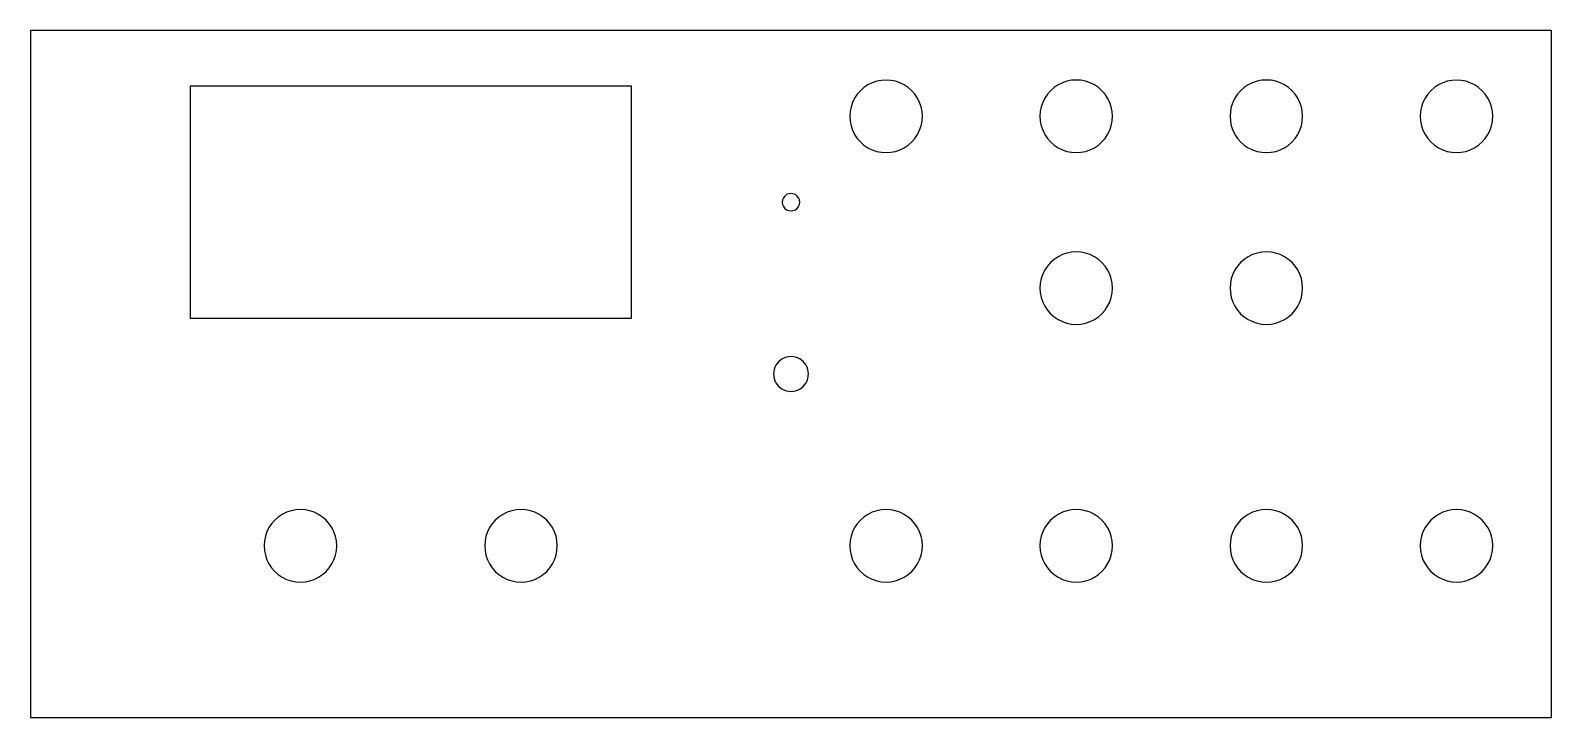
# Model space of a CAD drawing. Extents: x 0 to 991, y 0 to 448.
import ezdxf

# ---------------------------------------------------------------- set-up
doc = ezdxf.new("R2010")
doc.units = 0
doc.layers.get('0').update_dxf_attribs({"linetype": 'CONTINUOUS'})

msp = doc.modelspace()

# ---------------------------------------------------------------- linework, layer by layer
at = {"color": 7}
for p, q in [((990.692624, 448.008863), (0.456409, 448.008863)), ((0.456409, 448.008863), (0.456409, 0.456413)), ((990.692624, 0.456413), (990.692624, 448.008863)), ((391.637514, 411.711313), (104.393417, 411.711313)), ((104.393417, 411.711313), (104.393417, 260.530213)), ((391.637514, 260.530213), (391.637514, 411.711313)), ((581.086334, 392.064813), (581.086334, 392.064813)), ((704.865854, 392.064813), (704.865854, 392.064813)), ((828.645384, 392.064813), (828.645384, 392.064813)), ((952.424914, 392.064813), (952.424914, 392.064813)), ((501.243814, 336.120763), (501.243814, 336.120763)), ((704.865854, 280.176713), (704.865854, 280.176713)), ((828.645384, 280.176713), (828.645384, 280.176713)), ((104.393417, 260.530213), (391.637514, 260.530213)), ((506.913104, 224.232663), (506.913104, 224.232663)), ((199.826484, 112.344513), (199.826484, 112.344513)), ((343.448534, 112.344513), (343.448534, 112.344513)), ((581.086334, 112.344513), (581.086334, 112.344513)), ((704.865854, 112.344513), (704.865854, 112.344513)), ((828.645384, 112.344513), (828.645384, 112.344513)), ((952.424914, 112.344513), (952.424914, 112.344513)), ((0.456409, 0.456413), (990.692624, 0.456413))]:
    msp.add_line(p, q, dxfattribs=at)
for points in [[(569.275309, 412.522108), (561.966621, 416.741781), (552.961947, 416.741781), (545.653259, 412.522108)], [(693.057638, 412.530206), (685.747526, 416.752039), (676.740092, 416.752039), (669.42998, 412.530206)], [(816.837168, 412.530206), (809.527056, 416.752039), (800.519622, 416.752039), (793.20951, 412.530206)], [(940.613889, 412.522108), (933.305201, 416.741781), (924.300527, 416.741781), (916.991839, 412.522108)], [(545.653259, 412.522108), (538.344571, 408.302436), (533.842234, 400.504159), (533.842234, 392.064813)], [(581.086334, 392.064813), (581.086334, 400.504159), (576.583997, 408.302436), (569.275309, 412.522108)], [(669.42998, 412.530206), (662.119867, 408.308373), (657.61829, 400.506472), (657.621764, 392.064813)], [(704.865854, 392.064813), (704.869328, 400.506472), (700.367751, 408.308373), (693.057638, 412.530206)], [(793.20951, 412.530206), (785.899397, 408.308373), (781.39782, 400.506472), (781.401294, 392.064813)], [(828.645384, 392.064813), (828.648858, 400.506472), (824.147281, 408.308373), (816.837168, 412.530206)], [(916.991839, 412.522108), (909.683151, 408.302436), (905.180814, 400.504159), (905.180814, 392.064813)], [(952.424914, 392.064813), (952.424914, 400.504159), (947.922577, 408.302436), (940.613889, 412.522108)], [(533.842234, 392.064813), (533.842234, 383.625467), (538.344571, 375.82719), (545.653259, 371.607518)], [(569.275309, 371.607518), (576.583997, 375.82719), (581.086334, 383.625467), (581.086334, 392.064813)], [(657.621764, 392.064813), (657.61829, 383.623154), (662.119867, 375.821253), (669.42998, 371.59942)], [(693.057638, 371.59942), (700.367751, 375.821253), (704.869328, 383.623154), (704.865854, 392.064813)], [(781.401294, 392.064813), (781.39782, 383.623154), (785.899397, 375.821253), (793.20951, 371.59942)], [(816.837168, 371.59942), (824.147281, 375.821253), (828.648858, 383.623154), (828.645384, 392.064813)], [(905.180814, 392.064813), (905.180814, 383.625467), (909.683151, 375.82719), (916.991839, 371.607518)], [(940.613889, 371.607518), (947.922577, 375.82719), (952.424914, 383.625467), (952.424914, 392.064813)], [(545.653259, 371.607518), (552.961947, 367.387845), (561.966621, 367.387845), (569.275309, 371.607518)], [(669.42998, 371.59942), (676.740092, 367.377587), (685.747526, 367.377587), (693.057638, 371.59942)], [(793.20951, 371.59942), (800.519622, 367.377587), (809.527056, 367.377587), (816.837168, 371.59942)], [(916.991839, 371.607518), (924.300527, 367.387845), (933.305201, 367.387845), (940.613889, 371.607518)], [(492.739871, 341.030516), (490.985786, 340.017794), (489.905224, 338.146207), (489.905224, 336.120763)], [(498.409167, 341.030516), (496.655081, 342.043239), (494.493957, 342.043239), (492.739871, 341.030516)], [(501.243814, 336.120763), (501.243814, 338.146207), (500.163252, 340.017794), (498.409167, 341.030516)], [(489.905224, 336.120763), (489.905224, 334.095319), (490.985786, 332.223732), (492.739871, 331.21101)], [(492.739871, 331.21101), (494.493957, 330.198287), (496.655081, 330.198287), (498.409167, 331.21101)], [(498.409167, 331.21101), (500.163252, 332.223732), (501.243814, 334.095319), (501.243814, 336.120763)], [(669.42998, 300.642106), (662.119867, 296.420273), (657.61829, 288.618372), (657.621764, 280.176713)], [(693.057638, 300.642106), (685.747526, 304.863939), (676.740092, 304.863939), (669.42998, 300.642106)], [(704.865854, 280.176713), (704.869328, 288.618372), (700.367751, 296.420273), (693.057638, 300.642106)], [(793.20951, 300.642106), (785.899397, 296.420273), (781.39782, 288.618372), (781.401294, 280.176713)], [(816.837168, 300.642106), (809.527056, 304.863939), (800.519622, 304.863939), (793.20951, 300.642106)], [(828.645384, 280.176713), (828.648858, 288.618372), (824.147281, 296.420273), (816.837168, 300.642106)], [(657.621764, 280.176713), (657.61829, 271.735054), (662.119867, 263.933153), (669.42998, 259.71132)], [(693.057638, 259.71132), (700.367751, 263.933153), (704.869328, 271.735054), (704.865854, 280.176713)], [(781.401294, 280.176713), (781.39782, 271.735054), (785.899397, 263.933153), (793.20951, 259.71132)], [(816.837168, 259.71132), (824.147281, 263.933153), (828.648858, 271.735054), (828.645384, 280.176713)], [(669.42998, 259.71132), (676.740092, 255.489487), (685.747526, 255.489487), (693.057638, 259.71132)], [(793.20951, 259.71132), (800.519622, 255.489487), (809.527056, 255.489487), (816.837168, 259.71132)], [(489.905227, 234.052166), (486.397056, 232.026723), (484.235934, 228.283549), (484.235934, 224.232663)], [(501.243812, 234.052166), (497.735641, 236.077609), (493.413397, 236.077609), (489.905227, 234.052166)], [(506.913104, 224.232663), (506.913104, 228.283549), (504.751982, 232.026723), (501.243812, 234.052166)], [(484.235934, 224.232663), (484.235934, 220.181777), (486.397056, 216.438603), (489.905227, 214.41316)], [(501.243812, 214.41316), (504.751982, 216.438603), (506.913104, 220.181777), (506.913104, 224.232663)], [(489.905227, 214.41316), (493.413397, 212.387717), (497.735641, 212.387717), (501.243812, 214.41316)], [(164.39061, 132.809906), (157.080497, 128.588073), (152.57892, 120.786172), (152.582394, 112.344513)], [(188.018268, 132.809906), (180.708156, 137.031739), (171.700722, 137.031739), (164.39061, 132.809906)], [(199.826484, 112.344513), (199.829958, 120.786172), (195.328381, 128.588073), (188.018268, 132.809906)], [(308.01266, 132.809906), (300.702547, 128.588073), (296.20097, 120.786172), (296.204444, 112.344513)], [(331.640318, 132.809906), (324.330206, 137.031739), (315.322772, 137.031739), (308.01266, 132.809906)], [(343.448534, 112.344513), (343.452008, 120.786172), (338.950431, 128.588073), (331.640318, 132.809906)], [(545.653259, 132.801808), (538.344571, 128.582136), (533.842234, 120.783859), (533.842234, 112.344513)], [(569.275309, 132.801808), (561.966621, 137.021481), (552.961947, 137.021481), (545.653259, 132.801808)], [(581.086334, 112.344513), (581.086334, 120.783859), (576.583997, 128.582136), (569.275309, 132.801808)], [(669.42998, 132.809906), (662.119867, 128.588073), (657.61829, 120.786172), (657.621764, 112.344513)], [(693.057638, 132.809906), (685.747526, 137.031739), (676.740092, 137.031739), (669.42998, 132.809906)], [(704.865854, 112.344513), (704.869328, 120.786172), (700.367751, 128.588073), (693.057638, 132.809906)], [(793.20951, 132.809906), (785.899397, 128.588073), (781.39782, 120.786172), (781.401294, 112.344513)], [(816.837168, 132.809906), (809.527056, 137.031739), (800.519622, 137.031739), (793.20951, 132.809906)], [(828.645384, 112.344513), (828.648858, 120.786172), (824.147281, 128.588073), (816.837168, 132.809906)], [(916.991839, 132.801808), (909.683151, 128.582136), (905.180814, 120.783859), (905.180814, 112.344513)], [(940.613889, 132.801808), (933.305201, 137.021481), (924.300527, 137.021481), (916.991839, 132.801808)], [(952.424914, 112.344513), (952.424914, 120.783859), (947.922577, 128.582136), (940.613889, 132.801808)], [(152.582394, 112.344513), (152.57892, 103.902854), (157.080497, 96.100953), (164.39061, 91.87912)], [(188.018268, 91.87912), (195.328381, 96.100953), (199.829958, 103.902854), (199.826484, 112.344513)], [(296.204444, 112.344513), (296.200189, 103.902334), (300.701595, 96.099617), (308.012028, 91.877299)], [(331.64095, 91.877299), (338.951383, 96.099617), (343.452789, 103.902334), (343.448534, 112.344513)], [(533.842234, 112.344513), (533.842234, 103.905167), (538.344571, 96.10689), (545.653259, 91.887218)], [(569.275309, 91.887218), (576.583997, 96.10689), (581.086334, 103.905167), (581.086334, 112.344513)], [(657.621764, 112.344513), (657.61829, 103.902854), (662.119867, 96.100953), (669.42998, 91.87912)], [(693.057638, 91.87912), (700.367751, 96.100953), (704.869328, 103.902854), (704.865854, 112.344513)], [(781.401294, 112.344513), (781.39782, 103.902854), (785.899397, 96.100953), (793.20951, 91.87912)], [(816.837168, 91.87912), (824.147281, 96.100953), (828.648858, 103.902854), (828.645384, 112.344513)], [(905.180814, 112.344513), (905.180814, 103.905167), (909.683151, 96.10689), (916.991839, 91.887218)], [(940.613889, 91.887218), (947.922577, 96.10689), (952.424914, 103.905167), (952.424914, 112.344513)], [(164.39061, 91.87912), (171.700722, 87.657287), (180.708156, 87.657287), (188.018268, 91.87912)], [(308.012028, 91.877299), (315.322462, 87.65498), (324.330516, 87.65498), (331.64095, 91.877299)], [(545.653259, 91.887218), (552.961947, 87.667545), (561.966621, 87.667545), (569.275309, 91.887218)], [(669.42998, 91.87912), (676.740092, 87.657287), (685.747526, 87.657287), (693.057638, 91.87912)], [(793.20951, 91.87912), (800.519622, 87.657287), (809.527056, 87.657287), (816.837168, 91.87912)], [(916.991839, 91.887218), (924.300527, 87.667545), (933.305201, 87.667545), (940.613889, 91.887218)]]:
    msp.add_open_spline(points, degree=3, dxfattribs=at)

doc.saveas('drawing.dxf')
